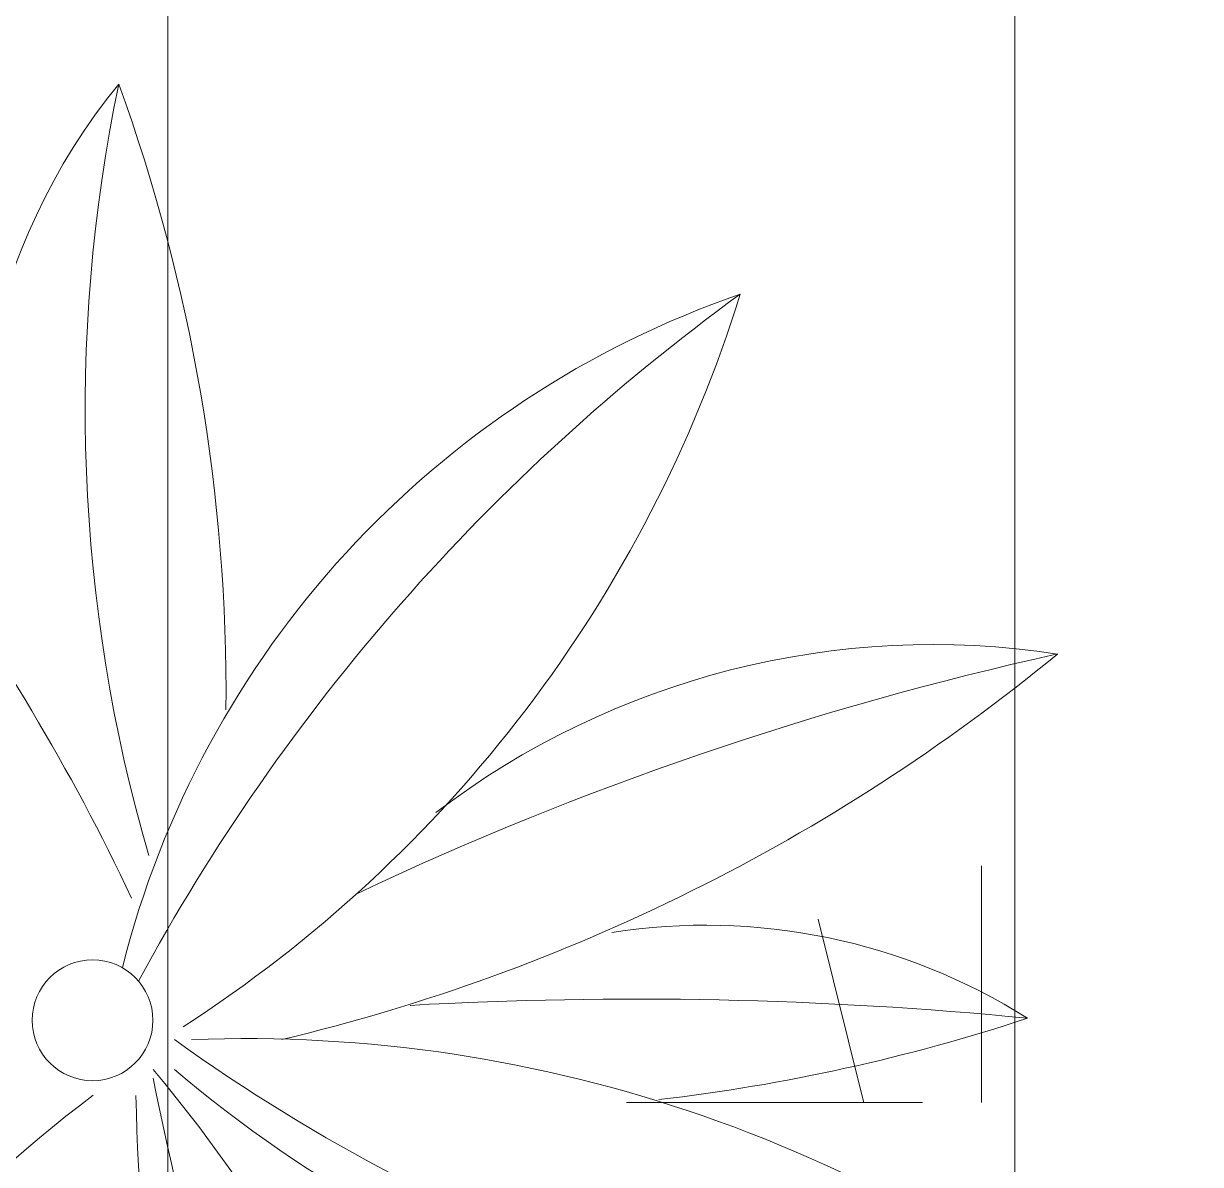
# Model space of a CAD drawing. Header units: millimetres. Extents: x 5359 to 218750, y -16347 to 109893.
# Drawn here: x 100218.5 to 100496.5, y 51088.1 to 51357.5 of the extents above; entities that cross this region are included whole.
import ezdxf

# ---------------------------------------------------------------- set-up
doc = ezdxf.new("R2010")
doc.units = ezdxf.units.MM
doc.linetypes.add('IMPORT-Overhead', pattern=[3.96875, 2.38125, -1.5875])
for name, color, linetype, lineweight in [('A-AREA-1', 41, 'IMPORT-Overhead', 9), ('A-FLOR', 192, 'Continuous', 9), ('A-FLOR-PATT', 8, 'Continuous', 9), ('A-WALL', 113, 'Continuous', 9), ('G-IMPT', 8, 'Continuous', 9), ('L-PLNT', 71, 'Continuous', 9)]:
    doc.layers.add(name, color=color, linetype=linetype, lineweight=lineweight)

# ---------------------------------------------------------------- blocks, each defined once
blk = doc.blocks.new('CAY DUA VAN PHAT - CAY DUA VAN PHAT_dwg-2253781-TKCS_MB ĐỊNH VỊ CỔNG-HÀNG RÀO')
at = {"layer": 'G-IMPT'}
blk.add_circle((-146.76, 465.48), 28.54, dxfattribs=at)
for centre, radius, start, end in [((519.72, 537.8), 657.82, 139.40241, 182.22196), ((-816.88, 994.26), 837.6, 324.19163, 358.05796), ((-595.85, 904.41), 619.15, 319.72962, 5.69701), ((63.12, 862.61), 387.33, 171.2807, 217.3319), ((1206.67, 1258.47), 1563.2, 192.45532, 205.30666), ((-1023.02, 343.34), 910.32, 13.43357, 39.4147), ((93.59, 755.05), 285.25, 147.7766, 188.9369), ((1745.71, 721.87), 1902.48, 174.41125, 183.20325), ((-980.63, 631.94), 877.2, 6.61656, 18.28498), ((-60.58, 919.83), 454.05, 199.0692, 255.8486), ((298.02, 1343.2), 973.34, 215.97087, 241.57597), ((-679.68, 162.7), 637.73, 32.80883, 72.67027), ((300.46, -7.06), 656.38, 82.64497, 130.22753), ((-760.74, 3572.92), 3144.94, 281.76683, 291.3553), ((-128.19, 1396.14), 910.32, 271.06337, 304.27673), ((-301.34, -312.83), 841.36, 89.46131, 109.98389), ((-435.14, 1214.47), 752.47, 258.21063, 286.24623), ((227.54, -433.19), 1013.76, 115.21824, 137.85612), ((-400.46, 708.43), 297.75, 230.7445, 286.7036), ((421.34, 867.87), 667.4, 217.05305, 261.06763)]:
    blk.add_arc(centre, radius, start, end, dxfattribs=at)
blk = doc.blocks.new('CAY DUA VAN PHAT - CAY DUA VAN PHAT_dwg-V330-TKCS_MB ĐỊNH VỊ CỔNG-HÀNG RÀO')
at = {"layer": 'G-IMPT'}
blk.add_circle((-146.76, 465.48), 28.54, dxfattribs=at)
for centre, radius, start, end in [((519.72, 537.8), 657.82, 139.40241, 182.22196), ((-816.88, 994.26), 837.6, 324.19163, 358.05796), ((-595.85, 904.41), 619.15, 319.72962, 5.69701), ((63.12, 862.61), 387.33, 171.2807, 217.3319), ((1206.67, 1258.47), 1563.2, 192.45532, 205.30666), ((-1023.02, 343.34), 910.32, 13.43357, 39.4147), ((93.59, 755.05), 285.25, 147.7766, 188.9369), ((1745.71, 721.87), 1902.48, 174.41125, 183.20325), ((-980.63, 631.94), 877.2, 6.61656, 18.28498), ((-60.58, 919.83), 454.05, 199.0692, 255.8486), ((298.02, 1343.2), 973.34, 215.97087, 241.57597), ((-679.68, 162.7), 637.73, 32.80883, 72.67027), ((300.46, -7.06), 656.38, 82.64497, 130.22753), ((-760.74, 3572.92), 3144.94, 281.76683, 291.3553), ((-128.19, 1396.14), 910.32, 271.06337, 304.27673), ((-301.34, -312.83), 841.36, 89.46131, 109.98389), ((-435.14, 1214.47), 752.47, 258.21063, 286.24623), ((227.54, -433.19), 1013.76, 115.21824, 137.85612), ((-400.46, 708.43), 297.75, 230.7445, 286.7036), ((421.34, 867.87), 667.4, 217.05305, 261.06763)]:
    blk.add_arc(centre, radius, start, end, dxfattribs=at)
blk = doc.blocks.new('CAY DUA VAN PHAT - CAY DUA VAN PHAT-V331-TKCS_MB ĐỊNH VỊ CỔNG-HÀNG RÀO')
at = {"xscale": 0.5, "yscale": 0.5, "zscale": 0.5}
for name in ['CAY DUA VAN PHAT - CAY DUA VAN PHAT_dwg-2253781-TKCS_MB ĐỊNH VỊ CỔNG-HÀNG RÀO', 'CAY DUA VAN PHAT - CAY DUA VAN PHAT_dwg-V330-TKCS_MB ĐỊNH VỊ CỔNG-HÀNG RÀO']:
    blk.add_blockref(name, (-151.82, -370.52), dxfattribs=at)

msp = doc.modelspace()

# ---------------------------------------------------------------- hatches: boundary and pattern name
at = {"layer": 'A-FLOR-PATT'}
h = msp.add_hatch(dxfattribs=at)
h.set_pattern_fill('FP_14', color=256, style=0, pattern_type=2)
h.set_pattern_definition([(0, (167.64, 11.2), (558.8, 558.8), [83.82, -16.764, 22.352, -16.764, -419.1]), (0, (167.64, 11.2), (558.8, 558.8), [-139.7, 83.82, -335.28]), (0, (139.7, 27.94), (558.8, 558.8), [55.88, -41.91, 83.82, -41.91, -335.28]), (0, (139.7, 27.94), (558.8, 558.8), [-223.52, 55.88, -279.4]), (0, (335.3, 251.46), (558.8, 558.8), [69.85, -27.94, 69.85, -391.16]), (0, (55.9, 363.2), (558.8, 558.8), [27.94, -55.88, 27.94, -447.04]), (90, (111.76, 363.2), (-558.8, 558.8), [50.292, -508.508]), (90, (279.4, 27.94), (-558.8, 558.8), [55.88, -502.92]), (90, (419.1, 251.46), (-558.8, 558.8), [55.88, -502.92]), (45, (352.04, 22.35), (0, 558.7996), [55.88, -734.383]), (135, (206.76, 22.35), (-558.7996, 0), [55.88, -734.383]), (63.435, (335.28, 25.15), (-0.0005, 558.8001), [55.88, -1193.635]), (75.964, (307.34, 27.94), (-0.00237, 558.80038), [55.88, -2248.111]), (75.964, (447.04, 251.46), (-0.00237, 558.80038), [44.704, -2259.287]), (75.964, (122.94, 363.22), (-0.00237, 558.80038), [39.116, -2264.875]), (104.036, (251.46, 27.94), (0.00237, 558.80038), [55.88, -2248.111]), (104.036, (391.16, 251.46), (0.00237, 558.80038), [44.704, -2259.287]), (104.036, (100.58, 363.22), (0.00237, 558.80038), [39.116, -2264.875]), (116.565, (223.52, 25.15), (0.0005, 558.8001), [55.88, -1193.634])])
h.paths.add_polyline_path([(100452.64, 50557.93), (100452.64, 53311.94), (100652.64, 53311.94), (100652.64, 55286.31), (100252.56, 55286.31), (100252.56, 50557.93)])

# ---------------------------------------------------------------- linework, layer by layer
at = {"layer": 'A-AREA-1'}
msp.add_line((100452.64, 50557.93), (100452.64, 53311.94), dxfattribs=at)
at = {"layer": 'A-FLOR'}
msp.add_line((100452.64, 50557.93), (100452.64, 53311.94), dxfattribs=at)
at = {"layer": 'A-WALL'}
msp.add_line((100252.56, 55286.31), (100252.56, 50657.93), dxfattribs=at)

# ---------------------------------------------------------------- block references
at = {"layer": 'L-PLNT', "rotation": 269.9999999999997}
msp.add_blockref('CAY DUA VAN PHAT - CAY DUA VAN PHAT-V331-TKCS_MB ĐỊNH VỊ CỔNG-HÀNG RÀO', (100372.56, 50896.94), dxfattribs=at)

doc.saveas('drawing.dxf')
